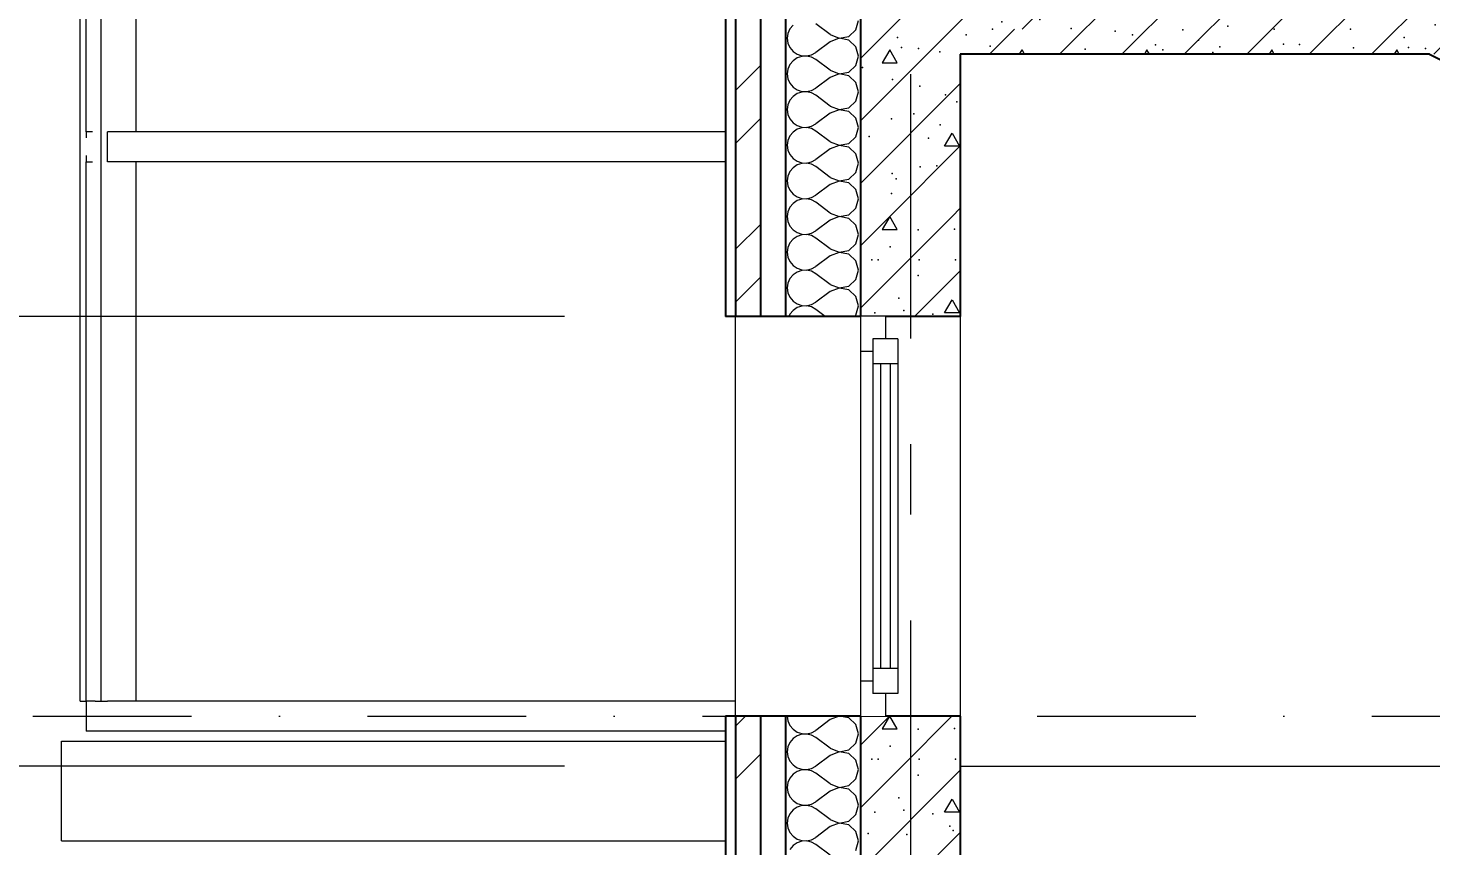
# Model space of a CAD drawing. Header units: millimetres. Extents: x 18162 to 7085488, y 72188 to 247925.
# Drawn here: x 3663562 to 3666372, y 112858 to 114496 of the extents above; entities that cross this region are included whole.
import ezdxf
from ezdxf.enums import TextEntityAlignment as Align

# ---------------------------------------------------------------- set-up
doc = ezdxf.new("R2010")
doc.units = ezdxf.units.MM
doc.header["$MEASUREMENT"] = 0
for name, pattern in [('Dot & Dashed', [670.277762, 317.5, -176.388889, 0, -176.388874]), ('Double Dashed', [1093.611073, 529.166651, -211.666656, 141.111112, -211.666656]), ('Wipeout_Contour', [1000, 0, -1000])]:
    doc.linetypes.add(name, pattern=pattern)
for name, color, linetype in [('Archicad Windows', 7, 'Continuous'), ('Finish - Wall', 7, 'Continuous'), ('Structural - Bearing', 7, 'Continuous'), ('Structural - Grid', 7, 'Continuous'), ('Structural - Stair & Railing', 7, 'Continuous')]:
    doc.layers.add(name, color=color, linetype=linetype)
doc.styles.add('GENERATED_STYLE_3', font='', dxfattribs={"width": 0.8})
doc.styles.get('GENERATED_STYLE_3').set_extended_font_data('ISOCPEUR MON')
doc.dimstyles.new('GENERATED_STYLE__7', dxfattribs={"dimtxt": 220.000005, "dimasz": 114, "dimexe": 0.18, "dimexo": 342.629951, "dimgap": 0, "dimtad": 1, "dimdec": 0, "dimzin": 0, "dimdsep": 46, "dimtxsty": 'GENERATED_STYLE_3', "dimblk": 'ARROWHEAD_2', "dimblk1": 'ARROWHEAD_2', "dimblk2": 'ARROWHEAD_2', "dimcen": 0.09, "dimclrd": 13, "dimclre": 13, "dimclrt": 13, "dimadec": 0, "dimazin": 0, "dimtfac": 1, "dimtdec": 4, "dimtmove": 0, "dimatfit": 3, "dimfxl": 1, "dimtolj": 1, "dimtzin": 0, "dimarcsym": 0})
pattern_1 = [(45, (3761974.73, 95118), (-159.09903, 159.09903), []), (45, (3761921.7, 95171.04), (-159.09903, 159.09903), [])]
pattern_2 = [(0, (3761974.73, 95118.01), (0, 75), [0, -75])]

# ---------------------------------------------------------------- blocks, each defined once
blk = doc.blocks.new('*X809', base_point=(3761974.7, 95118))
at = {"layer": 'Structural - Bearing', "color": 7, "linetype": 'Continuous', "lineweight": 9}
for p, q in [((3665097.5, 113018), (3665102.4, 113014.6)), ((3665102.4, 113014.6), (3665111.7, 113011.5)), ((3665111.7, 113010.2), (3665102.4, 113007.1)), ((3665111.7, 113011.5), (3665121.5, 113011)), ((3665121.5, 113010.7), (3665111.7, 113010.2)), ((3665121.5, 113011), (3665131.1, 113013.2)), ((3665131.1, 113008.5), (3665121.5, 113010.7)), ((3665131.1, 113013.2), (3665139.8, 113018)), ((3665139.8, 113003.7), (3665131.1, 113008.5)), ((3665220.1, 112992.1), (3665225.5, 113010.9)), ((3665225.5, 113010.9), (3665223.5, 113018)), ((3665084, 112984.9), (3665082.6, 112975.1)), ((3665088, 112993.9), (3665084, 112984.9)), ((3665094.2, 113001.5), (3665088, 112993.9)), ((3665102.4, 113007.1), (3665094.2, 113001.5)), ((3665168.3, 112982.3), (3665139.8, 113003.7)), ((3665168.3, 112982.3), (3665186.6, 112975.3)), ((3665205.7, 112978.9), (3665220.1, 112992.1)), ((3665082.6, 112975.1), (3665084, 112965.4)), ((3665084, 112965.4), (3665088, 112956.4)), ((3665088, 112956.4), (3665094.2, 112948.8)), ((3665168.3, 112968), (3665139.8, 112946.6)), ((3665186.6, 112975), (3665168.3, 112968)), ((3665186.6, 112975.3), (3665205.7, 112978.9)), ((3665205.7, 112971.4), (3665186.6, 112975)), ((3665220.1, 112958.2), (3665205.7, 112971.4)), ((3665225.5, 112939.4), (3665220.1, 112958.2)), ((3665094.2, 112930.1), (3665088, 112922.5)), ((3665094.2, 112948.8), (3665102.4, 112943.2)), ((3665102.4, 112935.7), (3665094.2, 112930.1)), ((3665102.4, 112943.2), (3665111.7, 112940.1)), ((3665111.7, 112938.8), (3665102.4, 112935.7)), ((3665111.7, 112940.1), (3665121.5, 112939.6)), ((3665121.5, 112939.3), (3665111.7, 112938.8)), ((3665121.5, 112939.6), (3665131.1, 112941.8)), ((3665131.1, 112937.1), (3665121.5, 112939.3)), ((3665131.1, 112941.8), (3665139.8, 112946.6)), ((3665139.8, 112932.3), (3665131.1, 112937.1)), ((3665168.3, 112910.9), (3665139.8, 112932.3)), ((3665220.1, 112920.7), (3665225.5, 112939.4)), ((3665084, 112913.5), (3665082.6, 112903.7)), ((3665082.6, 112903.7), (3665084, 112894)), ((3665088, 112922.5), (3665084, 112913.5)), ((3665168.3, 112896.6), (3665139.8, 112875.1)), ((3665168.3, 112910.9), (3665186.6, 112903.9)), ((3665186.6, 112903.6), (3665168.3, 112896.6)), ((3665186.6, 112903.9), (3665205.7, 112907.5)), ((3665205.7, 112900), (3665186.6, 112903.6)), ((3665205.7, 112907.5), (3665220.1, 112920.7)), ((3665220.1, 112886.8), (3665205.7, 112900)), ((3665084, 112894), (3665088, 112884.9)), ((3665088, 112884.9), (3665094.2, 112877.4)), ((3665094.2, 112877.4), (3665102.4, 112871.8)), ((3665102.4, 112871.8), (3665111.7, 112868.6)), ((3665111.7, 112868.6), (3665121.5, 112868.2)), ((3665121.5, 112867.9), (3665111.7, 112867.4)), ((3665121.5, 112868.2), (3665131.1, 112870.4)), ((3665131.1, 112865.6), (3665121.5, 112867.9)), ((3665131.1, 112870.4), (3665139.8, 112875.1)), ((3665225.5, 112868), (3665220.1, 112886.8)), ((3665220.1, 112849.2), (3665225.5, 112868)), ((3665094.2, 112858.7), (3665088, 112851.1)), ((3665102.4, 112864.2), (3665094.2, 112858.7)), ((3665111.7, 112867.4), (3665102.4, 112864.2)), ((3665139.8, 112860.9), (3665131.1, 112865.6)), ((3665168.3, 112839.4), (3665139.8, 112860.9))]:
    blk.add_line(p, q, dxfattribs=at)
blk = doc.blocks.new('*X811', base_point=(3761974.7, 95118))
at = {"layer": 'Structural - Bearing', "color": 7, "linetype": 'Continuous', "lineweight": 9}
for p, q in [((3665229.1, 112934.6), (3665312.5, 113018)), ((3665229.1, 112809.6), (3665429.1, 113009.6)), ((3665397.6, 112925.6), (3665412.8, 112951.6)), ((3665427.7, 112925.6), (3665397.6, 112925.6)), ((3665412.8, 112951.6), (3665427.7, 112925.6)), ((3665229.1, 112684.6), (3665429.1, 112884.6))]:
    blk.add_line(p, q, dxfattribs=at)
for p in [(3665344.5, 113000), (3665306.1, 112954.6), (3665257.8, 112925.6), (3665315.8, 112929.9), (3665374.1, 112922.6), (3665408, 112897.9), (3665244.8, 112882.6), (3665322.1, 112881), (3665414.8, 112888.7)]:
    blk.add_point(p, dxfattribs=at)
blk = doc.blocks.new('*X822', base_point=(3761974.7, 95118))
at = {"layer": 'Structural - Bearing', "color": 7, "linetype": 'Continuous', "lineweight": 9}
for p, q in [((3665082.6, 113118), (3665084, 113108.2)), ((3665084, 113108.2), (3665088, 113099.2)), ((3665088, 113099.2), (3665094.2, 113091.6)), ((3665168.3, 113110.9), (3665139.8, 113089.4)), ((3665186.6, 113117.9), (3665168.3, 113110.9)), ((3665205.7, 113114.2), (3665186.6, 113117.9)), ((3665220.1, 113101.1), (3665205.7, 113114.2)), ((3665225.5, 113082.3), (3665220.1, 113101.1)), ((3665088, 113065.4), (3665084, 113056.3)), ((3665094.2, 113072.9), (3665088, 113065.4)), ((3665094.2, 113091.6), (3665102.4, 113086.1)), ((3665102.4, 113078.5), (3665094.2, 113072.9)), ((3665102.4, 113086.1), (3665111.7, 113082.9)), ((3665111.7, 113081.7), (3665102.4, 113078.5)), ((3665111.7, 113082.9), (3665121.5, 113082.4)), ((3665121.5, 113082.1), (3665111.7, 113081.7)), ((3665121.5, 113082.4), (3665131.1, 113084.7)), ((3665131.1, 113079.9), (3665121.5, 113082.1)), ((3665131.1, 113084.7), (3665139.8, 113089.4)), ((3665139.8, 113075.1), (3665131.1, 113079.9)), ((3665168.3, 113053.7), (3665139.8, 113075.1)), ((3665220.1, 113063.5), (3665225.5, 113082.3)), ((3665084, 113056.3), (3665082.6, 113046.6)), ((3665082.6, 113046.6), (3665084, 113036.8)), ((3665084, 113036.8), (3665088, 113027.8)), ((3665168.3, 113039.4), (3665139.8, 113018)), ((3665168.3, 113053.7), (3665186.6, 113046.7)), ((3665186.6, 113046.4), (3665168.3, 113039.4)), ((3665186.6, 113046.7), (3665205.7, 113050.3)), ((3665205.7, 113042.8), (3665186.6, 113046.4)), ((3665205.7, 113050.3), (3665220.1, 113063.5)), ((3665220.1, 113029.6), (3665205.7, 113042.8)), ((3665088, 113027.8), (3665094.2, 113020.2)), ((3665094.2, 113020.2), (3665097.5, 113018)), ((3665223.5, 113018), (3665220.1, 113029.6))]:
    blk.add_line(p, q, dxfattribs=at)
blk = doc.blocks.new('*X823', base_point=(3761974.7, 95118))
at = {"layer": 'Structural - Bearing', "color": 7, "linetype": 'Continuous', "lineweight": 9}
for p, q in [((3665094.2, 114501.5), (3665088, 114493.9)), ((3665168.3, 114482.3), (3665139.8, 114503.7)), ((3665220.1, 114492.1), (3665225.5, 114510.9)), ((3665084, 114484.9), (3665082.6, 114475.1)), ((3665082.6, 114475.1), (3665084, 114465.4)), ((3665088, 114493.9), (3665084, 114484.9)), ((3665168.3, 114482.3), (3665186.6, 114475.3)), ((3665186.6, 114475), (3665168.3, 114468)), ((3665186.6, 114475.3), (3665205.7, 114478.9)), ((3665205.7, 114471.4), (3665186.6, 114475)), ((3665205.7, 114478.9), (3665220.1, 114492.1)), ((3665220.1, 114458.2), (3665205.7, 114471.4)), ((3665084, 114465.4), (3665088, 114456.4)), ((3665088, 114456.4), (3665094.2, 114448.8)), ((3665094.2, 114448.8), (3665102.4, 114443.2)), ((3665102.4, 114443.2), (3665111.7, 114440.1)), ((3665121.5, 114439.6), (3665131.1, 114441.8)), ((3665131.1, 114441.8), (3665139.8, 114446.6)), ((3665168.3, 114468), (3665139.8, 114446.6)), ((3665225.5, 114439.4), (3665220.1, 114458.2)), ((3665084, 114413.5), (3665082.6, 114403.7)), ((3665088, 114422.5), (3665084, 114413.5)), ((3665094.2, 114430.1), (3665088, 114422.5)), ((3665102.4, 114435.7), (3665094.2, 114430.1)), ((3665111.7, 114438.8), (3665102.4, 114435.7)), ((3665111.7, 114440.1), (3665121.5, 114439.6)), ((3665121.5, 114439.3), (3665111.7, 114438.8)), ((3665131.1, 114437.1), (3665121.5, 114439.3)), ((3665139.8, 114432.3), (3665131.1, 114437.1)), ((3665168.3, 114410.9), (3665139.8, 114432.3)), ((3665205.7, 114407.5), (3665220.1, 114420.7)), ((3665220.1, 114420.7), (3665225.5, 114439.4)), ((3665082.6, 114403.7), (3665084, 114394)), ((3665084, 114394), (3665088, 114384.9)), ((3665088, 114384.9), (3665094.2, 114377.4)), ((3665168.3, 114396.6), (3665139.8, 114375.1)), ((3665168.3, 114410.9), (3665186.6, 114403.9)), ((3665186.6, 114403.6), (3665168.3, 114396.6)), ((3665186.6, 114403.9), (3665205.7, 114407.5)), ((3665205.7, 114400), (3665186.6, 114403.6)), ((3665220.1, 114386.8), (3665205.7, 114400)), ((3665225.5, 114368), (3665220.1, 114386.8)), ((3665094.2, 114358.7), (3665088, 114351.1)), ((3665094.2, 114377.4), (3665102.4, 114371.8)), ((3665102.4, 114364.2), (3665094.2, 114358.7)), ((3665102.4, 114371.8), (3665111.7, 114368.6)), ((3665111.7, 114367.4), (3665102.4, 114364.2)), ((3665111.7, 114368.6), (3665121.5, 114368.2)), ((3665121.5, 114367.9), (3665111.7, 114367.4)), ((3665121.5, 114368.2), (3665131.1, 114370.4)), ((3665131.1, 114365.6), (3665121.5, 114367.9)), ((3665131.1, 114370.4), (3665139.8, 114375.1)), ((3665139.8, 114360.9), (3665131.1, 114365.6)), ((3665168.3, 114339.4), (3665139.8, 114360.9)), ((3665220.1, 114349.2), (3665225.5, 114368)), ((3665084, 114342.1), (3665082.6, 114332.3)), ((3665082.6, 114332.3), (3665084, 114322.5)), ((3665088, 114351.1), (3665084, 114342.1)), ((3665168.3, 114339.4), (3665186.6, 114332.4)), ((3665186.6, 114332.1), (3665168.3, 114325.1)), ((3665186.6, 114332.4), (3665205.7, 114336.1)), ((3665205.7, 114328.5), (3665186.6, 114332.1)), ((3665205.7, 114336.1), (3665220.1, 114349.2)), ((3665084, 114322.5), (3665088, 114313.5)), ((3665088, 114313.5), (3665094.2, 114305.9)), ((3665094.2, 114305.9), (3665102.4, 114300.3)), ((3665131.1, 114299), (3665139.8, 114303.7)), ((3665168.3, 114325.1), (3665139.8, 114303.7)), ((3665220.1, 114315.4), (3665205.7, 114328.5)), ((3665225.5, 114296.6), (3665220.1, 114315.4)), ((3665088, 114279.6), (3665084, 114270.6)), ((3665094.2, 114287.2), (3665088, 114279.6)), ((3665102.4, 114292.8), (3665094.2, 114287.2)), ((3665102.4, 114300.3), (3665111.7, 114297.2)), ((3665111.7, 114296), (3665102.4, 114292.8)), ((3665111.7, 114297.2), (3665121.5, 114296.7)), ((3665121.5, 114296.4), (3665111.7, 114296)), ((3665121.5, 114296.7), (3665131.1, 114299)), ((3665131.1, 114294.2), (3665121.5, 114296.4)), ((3665139.8, 114289.4), (3665131.1, 114294.2)), ((3665168.3, 114268), (3665139.8, 114289.4)), ((3665205.7, 114264.6), (3665220.1, 114277.8)), ((3665220.1, 114277.8), (3665225.5, 114296.6)), ((3665084, 114270.6), (3665082.6, 114260.9)), ((3665082.6, 114260.9), (3665084, 114251.1)), ((3665084, 114251.1), (3665088, 114242.1)), ((3665168.3, 114253.7), (3665139.8, 114232.3)), ((3665168.3, 114268), (3665186.6, 114261)), ((3665186.6, 114260.7), (3665168.3, 114253.7)), ((3665186.6, 114261), (3665205.7, 114264.6)), ((3665205.7, 114257.1), (3665186.6, 114260.7)), ((3665220.1, 114243.9), (3665205.7, 114257.1)), ((3665088, 114242.1), (3665094.2, 114234.5)), ((3665094.2, 114234.5), (3665102.4, 114228.9)), ((3665102.4, 114221.4), (3665094.2, 114215.8)), ((3665102.4, 114228.9), (3665111.7, 114225.8)), ((3665111.7, 114224.5), (3665102.4, 114221.4)), ((3665111.7, 114225.8), (3665121.5, 114225.3)), ((3665121.5, 114225), (3665111.7, 114224.5)), ((3665121.5, 114225.3), (3665131.1, 114227.5)), ((3665131.1, 114222.8), (3665121.5, 114225)), ((3665131.1, 114227.5), (3665139.8, 114232.3)), ((3665139.8, 114218), (3665131.1, 114222.8)), ((3665168.3, 114196.6), (3665139.8, 114218)), ((3665225.5, 114225.1), (3665220.1, 114243.9)), ((3665220.1, 114206.4), (3665225.5, 114225.1)), ((3665084, 114199.2), (3665082.6, 114189.4)), ((3665082.6, 114189.4), (3665084, 114179.7)), ((3665088, 114208.2), (3665084, 114199.2)), ((3665094.2, 114215.8), (3665088, 114208.2)), ((3665168.3, 114196.6), (3665186.6, 114189.6)), ((3665186.6, 114189.3), (3665168.3, 114182.3)), ((3665186.6, 114189.6), (3665205.7, 114193.2)), ((3665205.7, 114185.7), (3665186.6, 114189.3)), ((3665205.7, 114193.2), (3665220.1, 114206.4)), ((3665084, 114179.7), (3665088, 114170.7)), ((3665088, 114170.7), (3665094.2, 114163.1)), ((3665094.2, 114163.1), (3665102.4, 114157.5)), ((3665131.1, 114156.1), (3665139.8, 114160.9)), ((3665168.3, 114182.3), (3665139.8, 114160.9)), ((3665220.1, 114172.5), (3665205.7, 114185.7)), ((3665225.5, 114153.7), (3665220.1, 114172.5)), ((3665088, 114136.8), (3665084, 114127.8)), ((3665094.2, 114144.4), (3665088, 114136.8)), ((3665102.4, 114150), (3665094.2, 114144.4)), ((3665102.4, 114157.5), (3665111.7, 114154.3)), ((3665111.7, 114153.1), (3665102.4, 114150)), ((3665111.7, 114154.3), (3665121.5, 114153.9)), ((3665121.5, 114153.6), (3665111.7, 114153.1)), ((3665121.5, 114153.9), (3665131.1, 114156.1)), ((3665131.1, 114151.3), (3665121.5, 114153.6)), ((3665139.8, 114146.6), (3665131.1, 114151.3)), ((3665168.3, 114125.1), (3665139.8, 114146.6)), ((3665205.7, 114121.8), (3665220.1, 114134.9)), ((3665220.1, 114134.9), (3665225.5, 114153.7)), ((3665084, 114127.8), (3665082.6, 114118)), ((3665082.6, 114118), (3665084, 114108.2)), ((3665084, 114108.2), (3665088, 114099.2)), ((3665168.3, 114110.9), (3665139.8, 114089.4)), ((3665168.3, 114125.1), (3665186.6, 114118.2)), ((3665186.6, 114117.9), (3665168.3, 114110.9)), ((3665186.6, 114118.2), (3665205.7, 114121.8)), ((3665205.7, 114114.2), (3665186.6, 114117.9)), ((3665220.1, 114101.1), (3665205.7, 114114.2)), ((3665088, 114099.2), (3665094.2, 114091.6)), ((3665094.2, 114091.6), (3665102.4, 114086.1)), ((3665102.4, 114078.5), (3665094.2, 114072.9)), ((3665102.4, 114086.1), (3665111.7, 114082.9)), ((3665111.7, 114081.7), (3665102.4, 114078.5)), ((3665111.7, 114082.9), (3665121.5, 114082.4)), ((3665121.5, 114082.1), (3665111.7, 114081.7)), ((3665121.5, 114082.4), (3665131.1, 114084.7)), ((3665131.1, 114079.9), (3665121.5, 114082.1)), ((3665131.1, 114084.7), (3665139.8, 114089.4)), ((3665139.8, 114075.1), (3665131.1, 114079.9)), ((3665225.5, 114082.3), (3665220.1, 114101.1)), ((3665220.1, 114063.5), (3665225.5, 114082.3)), ((3665084, 114056.3), (3665082.6, 114046.6)), ((3665088, 114065.4), (3665084, 114056.3)), ((3665094.2, 114072.9), (3665088, 114065.4)), ((3665168.3, 114053.7), (3665139.8, 114075.1)), ((3665168.3, 114053.7), (3665186.6, 114046.7)), ((3665186.6, 114046.7), (3665205.7, 114050.3)), ((3665205.7, 114050.3), (3665220.1, 114063.5)), ((3665082.6, 114046.6), (3665084, 114036.8)), ((3665084, 114036.8), (3665088, 114027.8)), ((3665088, 114027.8), (3665094.2, 114020.2)), ((3665094.2, 114020.2), (3665102.4, 114014.6)), ((3665168.3, 114039.4), (3665139.8, 114018)), ((3665186.6, 114046.4), (3665168.3, 114039.4)), ((3665205.7, 114042.8), (3665186.6, 114046.4)), ((3665220.1, 114029.6), (3665205.7, 114042.8)), ((3665225.5, 114010.9), (3665220.1, 114029.6)), ((3665088, 113993.9), (3665084, 113984.9)), ((3665094.2, 114001.5), (3665088, 113993.9)), ((3665102.4, 114007.1), (3665094.2, 114001.5)), ((3665102.4, 114014.6), (3665111.7, 114011.5)), ((3665111.7, 114010.2), (3665102.4, 114007.1)), ((3665111.7, 114011.5), (3665121.5, 114011)), ((3665121.5, 114010.7), (3665111.7, 114010.2)), ((3665121.5, 114011), (3665131.1, 114013.2)), ((3665131.1, 114008.5), (3665121.5, 114010.7)), ((3665131.1, 114013.2), (3665139.8, 114018)), ((3665139.8, 114003.7), (3665131.1, 114008.5)), ((3665168.3, 113982.3), (3665139.8, 114003.7)), ((3665205.7, 113978.9), (3665220.1, 113992.1)), ((3665220.1, 113992.1), (3665225.5, 114010.9)), ((3665084, 113984.9), (3665082.6, 113975.1)), ((3665082.6, 113975.1), (3665084, 113965.4)), ((3665084, 113965.4), (3665088, 113956.4)), ((3665168.3, 113968), (3665139.8, 113946.6)), ((3665168.3, 113982.3), (3665186.6, 113975.3)), ((3665186.6, 113975), (3665168.3, 113968)), ((3665186.6, 113975.3), (3665205.7, 113978.9)), ((3665205.7, 113971.4), (3665186.6, 113975)), ((3665220.1, 113958.2), (3665205.7, 113971.4)), ((3665088, 113956.4), (3665094.2, 113948.8)), ((3665094.2, 113948.8), (3665102.4, 113943.2)), ((3665102.4, 113935.7), (3665094.2, 113930.1)), ((3665102.4, 113943.2), (3665111.7, 113940.1)), ((3665111.7, 113938.8), (3665102.4, 113935.7)), ((3665111.7, 113940.1), (3665121.5, 113939.6)), ((3665121.5, 113939.3), (3665111.7, 113938.8)), ((3665121.5, 113939.6), (3665131.1, 113941.8)), ((3665131.1, 113937.1), (3665121.5, 113939.3)), ((3665131.1, 113941.8), (3665139.8, 113946.6)), ((3665139.8, 113932.3), (3665131.1, 113937.1)), ((3665225.5, 113939.4), (3665220.1, 113958.2)), ((3665220.1, 113920.7), (3665225.5, 113939.4)), ((3665088, 113922.5), (3665086, 113918)), ((3665094.2, 113930.1), (3665088, 113922.5)), ((3665158.8, 113918), (3665139.8, 113932.3)), ((3665217.2, 113918), (3665220.1, 113920.7))]:
    blk.add_line(p, q, dxfattribs=at)
blk = doc.blocks.new('*X824', base_point=(3761974.7, 95118))
at = {"layer": 'Structural - Bearing', "color": 7, "linetype": 'Continuous', "lineweight": 9}
for p, q in [((3665229.1, 113059.6), (3665287.5, 113118)), ((3665287.6, 113118), (3665272.9, 113092.3)), ((3665302.9, 113092.3), (3665287.9, 113118)), ((3665312.5, 113018), (3665412.5, 113118)), ((3665272.9, 113092.3), (3665302.9, 113092.3))]:
    blk.add_line(p, q, dxfattribs=at)
for p in [(3665417.2, 113092.9), (3665345, 113091.7), (3665289, 113057.6), (3665252.3, 113031.5), (3665264.4, 113031.7), (3665347.1, 113031.5), (3665419.2, 113031.5)]:
    blk.add_point(p, dxfattribs=at)
blk = doc.blocks.new('*X825', base_point=(3761974.7, 95118))
at = {"layer": 'Structural - Bearing', "color": 7, "linetype": 'Continuous', "lineweight": 9}
for p, q in [((3665229.1, 114434.6), (3665429.1, 114634.6)), ((3665229.1, 114309.6), (3665429.1, 114509.6)), ((3665287.8, 114451.7), (3665272.9, 114425.6)), ((3665302.9, 114425.7), (3665287.8, 114451.7)), ((3665272.9, 114425.6), (3665302.9, 114425.7)), ((3665229.1, 114184.6), (3665429.1, 114384.6)), ((3665397.6, 114259), (3665412.8, 114285)), ((3665412.8, 114285), (3665427.7, 114259)), ((3665287.8, 114118.3), (3665429.1, 114259.6)), ((3665427.7, 114259), (3665397.6, 114259)), ((3665412.8, 114118.3), (3665429.1, 114134.6)), ((3665229.1, 113934.6), (3665412.8, 114118.3)), ((3665229.1, 114059.6), (3665287.8, 114118.3)), ((3665287.8, 114118.3), (3665272.9, 114092.3)), ((3665302.9, 114092.3), (3665287.8, 114118.3)), ((3665272.9, 114092.3), (3665302.9, 114092.3)), ((3665337.5, 113918), (3665429.1, 114009.6)), ((3665397.6, 113925.6), (3665412.8, 113951.7)), ((3665412.8, 113951.7), (3665427.7, 113925.6)), ((3665427.7, 113925.6), (3665397.6, 113925.6))]:
    blk.add_line(p, q, dxfattribs=at)
for p in [(3665303.1, 114476.7), (3665311.4, 114456.9), (3665345.3, 114454.5), (3665388.3, 114447.6), (3665233.1, 114416.3), (3665293.2, 114392.3), (3665348, 114379.4), (3665399.4, 114361.8), (3665422.5, 114347.9), (3665291.4, 114314), (3665336.2, 114323.6), (3665388.5, 114301.6), (3665246.4, 114278.4), (3665365.4, 114275.3), (3665348.5, 114217.7), (3665382.4, 114219.7), (3665292.7, 114204.2), (3665300.5, 114193.4), (3665291.2, 114164), (3665345, 114091.7), (3665417.2, 114092.9), (3665289, 114057.7), (3665252.3, 114031.5), (3665264.4, 114031.7), (3665347.1, 114031.5), (3665419.2, 114031.5), (3665344.5, 114000), (3665306.1, 113954.6), (3665257.8, 113925.6), (3665315.8, 113929.9), (3665374.1, 113922.6)]:
    blk.add_point(p, dxfattribs=at)
blk = doc.blocks.new('*X832', base_point=(3761974.7, 95118))
at = {"layer": 'Structural - Stair & Railing', "color": 7, "linetype": 'Continuous', "lineweight": 9}
for p, q in [((3665429.1, 114509.6), (3665512.5, 114593)), ((3665552.9, 114493.3), (3665652.6, 114593)), ((3665627.6, 114443), (3665777.6, 114593)), ((3665662.8, 114592.3), (3665663.2, 114593)), ((3665692.8, 114592.3), (3665662.8, 114592.3)), ((3665692.4, 114593), (3665692.8, 114592.3)), ((3665752.6, 114443), (3665902.6, 114593)), ((3665877.6, 114443), (3666027.6, 114593)), ((3665912.8, 114592.3), (3665913.2, 114593)), ((3665942.8, 114592.3), (3665912.8, 114592.3)), ((3665942.4, 114593), (3665942.8, 114592.3)), ((3666002.6, 114443), (3666152.6, 114593)), ((3666127.6, 114443), (3666277.6, 114593)), ((3666162.8, 114592.3), (3666163.2, 114593)), ((3666192.8, 114592.3), (3666162.8, 114592.3)), ((3666192.4, 114593), (3666192.8, 114592.3)), ((3666252.6, 114443), (3666402.6, 114593)), ((3666377.6, 114443), (3666527.6, 114593)), ((3666412.8, 114592.3), (3666413.2, 114593)), ((3666442.8, 114592.3), (3666412.8, 114592.3)), ((3666442.4, 114593), (3666442.8, 114592.3)), ((3666568, 114493.3), (3666667.7, 114593)), ((3666677.9, 114592.3), (3666678.3, 114593)), ((3666704, 114592.3), (3666677.9, 114592.3)), ((3666642.7, 114443), (3666704, 114504.3)), ((3665487.5, 114443), (3665537.8, 114493.3)), ((3666502.6, 114443), (3666552.9, 114493.3)), ((3665547.9, 114443), (3665552.9, 114451.7)), ((3665557.9, 114443), (3665552.9, 114451.7)), ((3665802.9, 114451.7), (3665797.9, 114443)), ((3665807.9, 114443), (3665802.9, 114451.7)), ((3666052.9, 114451.7), (3666047.9, 114443)), ((3666057.9, 114443), (3666052.9, 114451.7)), ((3666302.9, 114451.7), (3666297.9, 114443)), ((3666307.9, 114443), (3666302.9, 114451.7)), ((3666563, 114443), (3666568, 114451.7)), ((3666573.1, 114443), (3666568, 114451.7))]:
    blk.add_line(p, q, dxfattribs=at)
for p in [(3665630.7, 114581.5), (3665665.9, 114581.8), (3665689.1, 114592.1), (3665918.3, 114581.8), (3666098, 114587.6), (3666209, 114582.8), (3666266.1, 114584.4), (3666316, 114588.5), (3666354.2, 114582.8), (3666645.9, 114581.5), (3666681.1, 114581.8), (3665459.6, 114573.5), (3665483.1, 114576.5), (3665495.2, 114559.6), (3665725.3, 114581.3), (3665798.6, 114579.3), (3665845.8, 114567.4), (3666051.3, 114559.6), (3666193.5, 114559.7), (3666255.3, 114562.7), (3666414.9, 114579.7), (3666474.7, 114573.5), (3666498.2, 114576.5), (3666510.3, 114559.6), (3665586.2, 114551.9), (3665777.2, 114530.7), (3665882.3, 114545.8), (3665918.8, 114550.1), (3666601.3, 114551.9), (3665512.3, 114508.1), (3665588.1, 114512.5), (3665964.7, 114499.4), (3666030.4, 114517.9), (3666152.8, 114524.3), (3666253.6, 114517.9), (3666380.3, 114501.8), (3666527.4, 114508.1), (3666603.3, 114512.5), (3665441, 114481.9), (3665493.6, 114493.2), (3665651.1, 114494.7), (3665739.3, 114489.1), (3665774.2, 114481.9), (3665874.8, 114492.1), (3665906.1, 114471.5), (3666057.5, 114493.2), (3666210.2, 114493.1), (3666318.2, 114476.7), (3666456.1, 114481.9), (3666508.7, 114493.2), (3666666.2, 114494.7), (3665488.7, 114459.1), (3665678.9, 114453), (3665820.1, 114462.1), (3665834.9, 114451.6), (3665935.1, 114446.6), (3665948.6, 114458.1), (3666076, 114463.3), (3666108.5, 114462.3), (3666216.7, 114456.1), (3666326.5, 114456.9), (3666360.4, 114454.5), (3666403.4, 114447.6), (3666503.8, 114459.1), (3666694, 114453)]:
    blk.add_point(p, dxfattribs=at)
blk = doc.blocks.new('Standard grid marker[358]_3', base_point=(3665329.1, 147118))
at = {"layer": 'Structural - Grid', "color": 13, "linetype": 'Double Dashed', "lineweight": 13}
blk.add_line((3665329.1, 146118), (3665329.1, 88118), dxfattribs=at)
at = {"layer": 'Structural - Grid', "color": 13, "lineweight": 13, "style": 'GENERATED_STYLE_3'}
blk.add_attdef('AC_MarkerText_1', text='', height=250, rotation=360, dxfattribs=at).set_placement((3665329.1, 86943), align=Align.TOP_CENTER)
blk = doc.blocks.new('*D1209', base_point=(3761974.7, 95118))
at = {"color": 12, "linetype": 'Continuous', "lineweight": 35}
for p, q in [((3661904.5, 113061.3), (3662054.5, 112974.7)), ((3661904.5, 111661.3), (3662054.5, 111574.7))]:
    blk.add_line(p, q, dxfattribs=at)
at = {"color": 13, "linetype": 'Continuous', "lineweight": 13}
for p, q in [((3664636.4, 113018), (3661867, 113018)), ((3661979.5, 111618), (3661979.5, 113018)), ((3665086.4, 111618), (3661867, 111618))]:
    blk.add_line(p, q, dxfattribs=at)
at = {"color": 13, "lineweight": 13, "insert": (3662043.3, 112050.1), "char_height": 220, "attachment_point": 7, "rotation": 90, "style": 'GENERATED_STYLE_3'}
blk.add_mtext('\\A1;{\\pql;\\fISOCPEUR MON|b0|i0|c0|p0;\\W0.800000;1,400}', dxfattribs=at)
blk = doc.blocks.new('ARROWHEAD_2')
at = {"color": 0, "linetype": 'Continuous', "lineweight": 0}
for p, q in [((-0.378, -0.655), (0.378, 0.655)), ((0, 0), (-1, 0))]:
    blk.add_line(p, q, dxfattribs=at)
blk = doc.blocks.new('*D1210', base_point=(3761974.7, 95118))
at = {"color": 12, "linetype": 'Continuous', "lineweight": 35}
for p, q in [((3661904.5, 113961.3), (3662054.5, 113874.7)), ((3661904.5, 113061.3), (3662054.5, 112974.7))]:
    blk.add_line(p, q, dxfattribs=at)
at = {"color": 13, "linetype": 'Continuous', "lineweight": 13}
for p, q in [((3664636.4, 113918), (3661867, 113918)), ((3661979.5, 113018), (3661979.5, 113918)), ((3664636.4, 113018), (3661867, 113018))]:
    blk.add_line(p, q, dxfattribs=at)
at = {"color": 13, "lineweight": 13, "insert": (3661999.4, 113283.6), "char_height": 220, "attachment_point": 7, "rotation": 90, "style": 'GENERATED_STYLE_3'}
blk.add_mtext('\\A1;{\\pql;\\fISOCPEUR MON|b0|i0|c0|p0;\\W0.800000;900}', dxfattribs=at)
blk = doc.blocks.new('*D1211', base_point=(3761974.7, 95118))
at = {"color": 12, "linetype": 'Continuous', "lineweight": 35}
for p, q in [((3661904.5, 114661.3), (3662054.5, 114574.7)), ((3661904.5, 113961.3), (3662054.5, 113874.7))]:
    blk.add_line(p, q, dxfattribs=at)
at = {"color": 13, "linetype": 'Continuous', "lineweight": 13}
for p, q in [((3665086.4, 114618), (3661867, 114618)), ((3661979.5, 113918), (3661979.5, 114618)), ((3664636.4, 113918), (3661867, 113918))]:
    blk.add_line(p, q, dxfattribs=at)
at = {"color": 13, "lineweight": 13, "insert": (3661999.4, 114083.6), "char_height": 220, "attachment_point": 7, "rotation": 90, "style": 'GENERATED_STYLE_3'}
blk.add_mtext('\\A1;{\\pql;\\fISOCPEUR MON|b0|i0|c0|p0;\\W0.800000;700}', dxfattribs=at)
blk = doc.blocks.new('*D1241', base_point=(3761974.7, 95118))
at = {"color": 12, "linetype": 'Continuous', "lineweight": 35}
for p, q in [((3661304.2, 133911.3), (3661454.2, 133824.7)), ((3661304.2, 101111.3), (3661454.2, 101024.7))]:
    blk.add_line(p, q, dxfattribs=at)
at = {"color": 13, "linetype": 'Continuous', "lineweight": 13}
for p, q in [((3664516.7, 133868), (3661266.7, 133868)), ((3661379.2, 101068), (3661379.2, 133868)), ((3664436.4, 101068), (3661266.7, 101068))]:
    blk.add_line(p, q, dxfattribs=at)
at = {"color": 13, "lineweight": 13, "char_height": 220, "attachment_point": 7, "rotation": 90, "style": 'GENERATED_STYLE_3'}
for s, insert in [('\\A1;{\\pql;\\fISOCPEUR MON|b0|i0|c0|p0;\\W0.800000;200}', (3661399, 133455.8)), ('\\A1;{\\pql;\\fISOCPEUR MON|b0|i0|c0|p0;\\W0.800000;32,800}', (3661443, 116945.5))]:
    blk.add_mtext(s, dxfattribs=dict(at, insert=insert))
blk = doc.blocks.new('*D1248', base_point=(3761974.7, 95118))
at = {"color": 13, "linetype": 'Continuous', "lineweight": 13}
for p, q in [((3660779.6, 145568), (3660779.6, 145641.4)), ((3664636.4, 145568), (3660667.1, 145568)), ((3660779.6, 90368), (3660779.6, 145568)), ((3664786.4, 90368), (3660667.1, 90368)), ((3660779.6, 90294.7), (3660779.6, 90368))]:
    blk.add_line(p, q, dxfattribs=at)
at = {"color": 12, "linetype": 'Continuous', "lineweight": 35}
for p, q in [((3660854.6, 145524.7), (3660704.6, 145611.3)), ((3660704.6, 90411.3), (3660854.6, 90324.7))]:
    blk.add_line(p, q, dxfattribs=at)
at = {"color": 13, "lineweight": 13, "insert": (3660843.4, 117629.9), "char_height": 220, "attachment_point": 7, "rotation": 90, "style": 'GENERATED_STYLE_3'}
blk.add_mtext('\\A1;{\\pql;\\fISOCPEUR MON|b0|i0|c0|p0;\\W0.800000;55,200}', dxfattribs=at)

msp = doc.modelspace()

# ---------------------------------------------------------------- hatches: boundary and pattern name
at = {"layer": 'Structural - Bearing', "linetype": 'Continuous', "lineweight": 9}
h = msp.add_hatch(dxfattribs=at)
h.set_pattern_fill('Gypsum_0003', style=0, pattern_type=2)
h.set_pattern_definition(pattern_2)
h.paths.add_polyline_path([(3664959.1, 116118), (3664959.1, 113918), (3664979.1, 113918), (3664979.1, 116118)])
h = msp.add_hatch(dxfattribs=at)
h.set_pattern_fill('Steel_0003', style=0, pattern_type=2)
h.set_pattern_definition(pattern_1)
h.paths.add_polyline_path([(3664979.1, 113918), (3665029.1, 113918), (3665029.1, 116018), (3664979.1, 116018)])
h = msp.add_hatch(dxfattribs=at)
h.set_pattern_fill('Gypsum_0003', style=0, pattern_type=2)
h.set_pattern_definition(pattern_2)
h.paths.add_polyline_path([(3664959.1, 113118), (3664959.1, 110918), (3664979.1, 110918), (3664979.1, 113118)])
h = msp.add_hatch(dxfattribs=at)
h.set_pattern_fill('Steel_0003', style=0, pattern_type=2)
h.set_pattern_definition(pattern_1)
h.paths.add_polyline_path([(3664979.1, 113118), (3664979.1, 113018), (3665029.1, 113018), (3665029.1, 113118)])
h = msp.add_hatch(dxfattribs=at)
h.set_pattern_fill('Steel_0003', style=0, pattern_type=2)
h.set_pattern_definition(pattern_1)
h.paths.add_polyline_path([(3664979.1, 110918), (3665029.1, 110918), (3665029.1, 113018), (3664979.1, 113018)])

# ---------------------------------------------------------------- linework, layer by layer
at = {"layer": 'Archicad Windows', "color": 7, "linetype": 'Continuous', "lineweight": 9}
for p, q in [((3664979.1, 113118), (3664979.1, 113918)), ((3665429.1, 113918), (3665429.1, 113118)), ((3665304.1, 113783.9), (3665304.1, 113729.1)), ((3665304.1, 113729.1), (3665304.1, 113694.9)), ((3665304.1, 113694.9), (3665304.1, 113640.1)), ((3665304.1, 113640.1), (3665304.1, 113605.8)), ((3665304.1, 113605.8), (3665304.1, 113551)), ((3665304.1, 113551), (3665304.1, 113516.8)), ((3665304.1, 113516.8), (3665304.1, 113462)), ((3665304.1, 113462), (3665304.1, 113427.7)), ((3665304.1, 113427.7), (3665304.1, 113372.9)), ((3665304.1, 113372.9), (3665304.1, 113338.7)), ((3665304.1, 113338.7), (3665304.1, 113283.9)), ((3665304.1, 113283.9), (3665304.1, 113249.6))]:
    msp.add_line(p, q, dxfattribs=at)
at = {"layer": 'Finish - Wall', "color": 7, "linetype": 'Continuous', "lineweight": 9}
for p, q in [((3663666.6, 114258), (3663666.6, 115388)), ((3663709.1, 114258), (3663709.1, 115388)), ((3663679.1, 114288), (3663679.1, 115358)), ((3663779.1, 114288), (3663779.1, 115358)), ((3663679.1, 114288), (3663679.1, 114275.4)), ((3663691.6, 114288), (3663679.1, 114288)), ((3663721.5, 114228), (3663721.5, 114288)), ((3664959.1, 114288), (3663721.5, 114288)), ((3663666.6, 113148), (3663666.6, 114258)), ((3663709.1, 113148), (3663709.1, 114258)), ((3663679.1, 114240.6), (3663679.1, 114228)), ((3663679.1, 114228), (3663691.6, 114228)), ((3663679.1, 113148), (3663679.1, 114228)), ((3664959.1, 114228), (3663721.5, 114228)), ((3663779.1, 113148), (3663779.1, 114228)), ((3663666.6, 113148), (3663679.1, 113148)), ((3663696.6, 113148), (3663679.1, 113148)), ((3663679.1, 113148), (3663679.1, 113088)), ((3663696.6, 113148), (3663709.1, 113148)), ((3663709.1, 113148), (3663721.5, 113148)), ((3664979.1, 113148), (3663721.5, 113148)), ((3664959.1, 113088), (3663679.1, 113088))]:
    msp.add_line(p, q, dxfattribs=at)
at = {"layer": 'Structural - Bearing', "color": 7, "linetype": 'Continuous', "lineweight": 25}
for p, q in [((3664959.1, 116118), (3664959.1, 113918)), ((3665029.1, 116018), (3665029.1, 113918)), ((3665079.1, 116018), (3665079.1, 113918)), ((3665229.1, 116018), (3665229.1, 113918)), ((3665429.1, 114443), (3665429.1, 113918)), ((3664979.1, 113918), (3664959.1, 113918)), ((3664959.1, 113118), (3664959.1, 110918)), ((3664979.1, 113118), (3664959.1, 113118)), ((3665029.1, 113118), (3665029.1, 113018)), ((3665079.1, 113118), (3665079.1, 113018)), ((3665229.1, 113118), (3665229.1, 113018)), ((3665429.1, 113118), (3665429.1, 113018)), ((3665029.1, 113018), (3665029.1, 110918)), ((3665079.1, 113018), (3665079.1, 110918)), ((3665229.1, 113018), (3665229.1, 110918)), ((3665429.1, 113018), (3665429.1, 111618))]:
    msp.add_line(p, q, dxfattribs=at)
at = {"layer": 'Structural - Bearing', "color": 7, "linetype": 'Continuous', "lineweight": 9}
for p, q in [((3663629.1, 113068), (3664959.1, 113068)), ((3663629.1, 112868), (3663629.1, 113068)), ((3665429.1, 113018), (3667329.1, 113018)), ((3663629.1, 112868), (3664959.1, 112868))]:
    msp.add_line(p, q, dxfattribs=at)
at = {"layer": 'Structural - Bearing', "color": 7, "linetype": 'Continuous', "lineweight": 25, "flags": 128}
for points in [[(3664979.1, 116118), (3664979.1, 116018), (3664979.1, 113918)], [(3665429.1, 113918), (3665279.1, 113918), (3665229.1, 113918), (3665079.1, 113918), (3665029.1, 113918), (3664979.1, 113918)], [(3665429.1, 113118), (3665279.1, 113118), (3665229.1, 113118), (3665079.1, 113118), (3665029.1, 113118), (3664979.1, 113118)], [(3664979.1, 113118), (3664979.1, 113018), (3664979.1, 110918)]]:
    msp.add_lwpolyline(points, dxfattribs=at)
at = {"layer": 'Structural - Stair & Railing', "color": 7, "linetype": 'Continuous', "lineweight": 25}
msp.add_line((3666368.5, 114443), (3665429.1, 114443), dxfattribs=at)
at = {"layer": 'Structural - Stair & Railing', "color": 7, "linetype": 'Continuous', "lineweight": 25, "flags": 128}
msp.add_lwpolyline([(3666368.5, 114443), (3666804.1, 114225.3)], dxfattribs=at)

# ---------------------------------------------------------------- block references
at = {"layer": 'Structural - Bearing', "lineweight": 0}
for name in ['*X823', '*X825', '*X822', '*X824', '*X809', '*X811']:
    msp.add_blockref(name, (3761974.7, 95118), dxfattribs=at)
at = {"layer": 'Structural - Stair & Railing', "lineweight": 0}
msp.add_blockref('*X832', (3761974.7, 95118), dxfattribs=at)

# ---------------------------------------------------------------- dimensions: what is measured, and where the dimension line sits
at = {"color": 13, "linetype": 'Continuous', "lineweight": 13}
for base, p1, p2, picture, middle in [((3660779.6, 145568), (3665129.1, 90368), (3664979.1, 145568), '*D1248', (3660625.6, 118082.1)), ((3661379.2, 133868), (3664779.1, 101068), (3664859.3, 133868), '*D1241', (3661225.2, 117397.7)), ((3661979.5, 113918), (3664979.1, 113018), (3664979.1, 113918), '*D1210', (3661825.5, 113534.7)), ((3661979.5, 113018), (3665429.1, 111618), (3664979.1, 113018), '*D1209', (3661825.5, 112418.7))]:
    dim = msp.add_linear_dim(base=base, p1=p1, p2=p2, angle=90, dimstyle='GENERATED_STYLE__7', dxfattribs=at)
    dim.commit()
    dim.dimension.update_dxf_attribs({"geometry": picture, "text_midpoint": middle, "dimtype": 160, "text_rotation": 90})

# ---------------------------------------------------------------- wipeouts: each hides what was drawn before it
at = {"color": 254, "linetype": 'Wipeout_Contour', "lineweight": 0, "ltscale": 14668187.02895836}
msp.add_wipeout([(3665254.1, 113823), (3665304.1, 113823), (3665304.1, 113873), (3665254.1, 113873)], dxfattribs=at).dxf.layer = 'Archicad Windows'
at = {"color": 254, "linetype": 'Wipeout_Contour', "lineweight": 0, "ltscale": 14668105.30423756}
msp.add_wipeout([(3665254.1, 113213), (3665254.1, 113163), (3665304.1, 113163), (3665304.1, 113213)], dxfattribs=at).dxf.layer = 'Archicad Windows'

# ---------------------------------------------------------------- next in the draw order: linework, layer by layer
at = {"layer": 'Archicad Windows', "color": 7, "linetype": 'Continuous', "lineweight": 9}
for p, q in [((3665304.1, 113873), (3665304.1, 113823)), ((3665254.1, 113823), (3665254.1, 113251)), ((3665304.1, 113823), (3665254.1, 113823)), ((3665269.1, 113823), (3665269.1, 113213)), ((3665289.1, 113213), (3665289.1, 113823)), ((3665304.1, 113823), (3665304.1, 113818.2)), ((3665304.1, 113818.2), (3665304.1, 113783.9)), ((3665254.1, 113251), (3665254.1, 113213)), ((3665304.1, 113249.6), (3665304.1, 113217.8)), ((3665304.1, 113213), (3665254.1, 113213)), ((3665304.1, 113217.8), (3665304.1, 113213)), ((3665304.1, 113213), (3665304.1, 113163))]:
    msp.add_line(p, q, dxfattribs=at)

# ---------------------------------------------------------------- next in the draw order: wipeouts: each hides what was drawn before it
at = {"color": 254, "linetype": 'Wipeout_Contour', "lineweight": 0, "ltscale": 22002136.50669242}
msp.add_wipeout([(3665279.1, 113873), (3665279.1, 113918), (3665229.1, 113918), (3665229.1, 113848), (3665254.1, 113848), (3665254.1, 113873)], dxfattribs=at).dxf.layer = 'Archicad Windows'
at = {"color": 254, "linetype": 'Wipeout_Contour', "lineweight": 0, "ltscale": 22002002.17298899}
msp.add_wipeout([(3665254.1, 113188), (3665229.1, 113188), (3665229.1, 113118), (3665279.1, 113118), (3665279.1, 113163), (3665254.1, 113163)], dxfattribs=at).dxf.layer = 'Archicad Windows'

# ---------------------------------------------------------------- next in the draw order: linework, layer by layer
at = {"color": 8, "linetype": 'Dot & Dashed', "lineweight": 13}
msp.add_line((3658879.3, 113118), (3689916.5, 113118), dxfattribs=at)
at = {"layer": 'Archicad Windows', "color": 7, "linetype": 'Continuous', "lineweight": 9}
for p, q in [((3665229.1, 113918), (3665229.1, 113848)), ((3665279.1, 113918), (3665279.1, 113873)), ((3665229.1, 113848), (3665229.1, 113188)), ((3665254.1, 113848), (3665229.1, 113848)), ((3665229.1, 113188), (3665229.1, 113118)), ((3665254.1, 113188), (3665229.1, 113188)), ((3665279.1, 113163), (3665279.1, 113118))]:
    msp.add_line(p, q, dxfattribs=at)
at = {"layer": 'Archicad Windows', "color": 7, "linetype": 'Continuous', "lineweight": 9, "flags": 128}
for points in [[(3665254.1, 113873), (3665254.1, 113848), (3665254.1, 113823)], [(3665304.1, 113873), (3665279.1, 113873), (3665254.1, 113873)], [(3665254.1, 113213), (3665254.1, 113188), (3665254.1, 113163)], [(3665304.1, 113163), (3665279.1, 113163), (3665254.1, 113163)]]:
    msp.add_lwpolyline(points, dxfattribs=at)

# ---------------------------------------------------------------- next in the draw order: block references
at = {"layer": 'Structural - Grid', "color": 13, "linetype": 'Continuous', "lineweight": 13}
msp.add_blockref('Standard grid marker[358]_3', (3665329.1, 147118), dxfattribs=at)

# ---------------------------------------------------------------- next in the draw order: dimensions: what is measured, and where the dimension line sits
at = {"color": 13, "linetype": 'Continuous', "lineweight": 13}
dim = msp.add_linear_dim(base=(3661979.5, 114618), p1=(3664979.1, 113918), p2=(3665429.1, 114618), angle=90, dimstyle='GENERATED_STYLE__7', dxfattribs=at)
dim.commit()
dim.dimension.update_dxf_attribs({"geometry": '*D1211', "text_midpoint": (3661825.5, 114334.7), "dimtype": 160, "text_rotation": 90})

doc.saveas('drawing.dxf')
